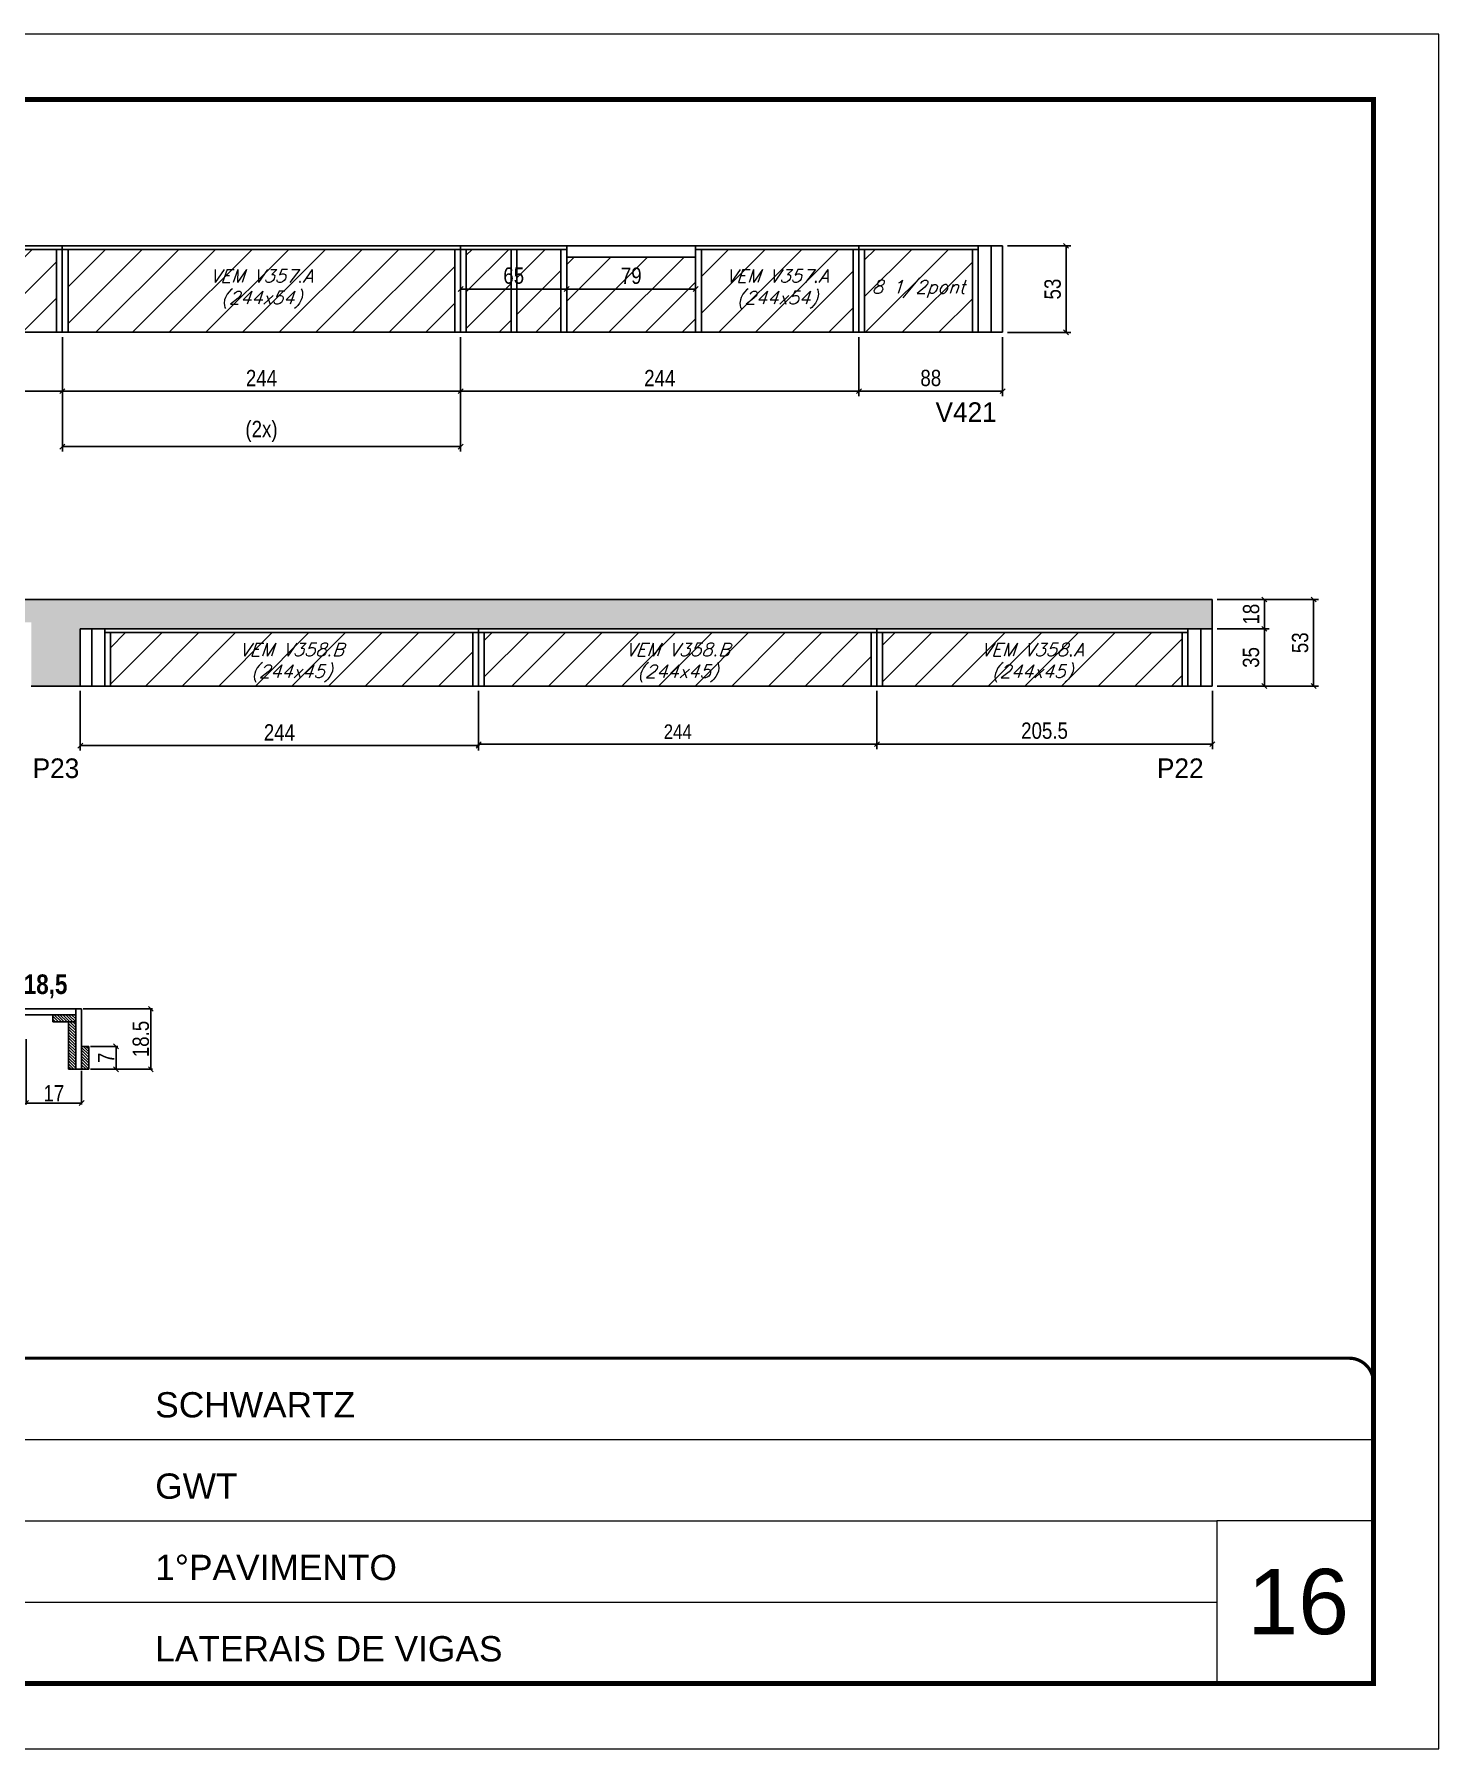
# Model space of a CAD drawing. Extents: x 13154 to 22413, y 1253 to 30260.
# Drawn here: x 18548 to 19408, y 25373 to 26423 of the extents above; entities that cross this region are included whole.
import ezdxf

# ---------------------------------------------------------------- set-up
doc = ezdxf.new("R2010")
doc.units = 0
doc.linetypes.add('CONTINUO', pattern=[0])
doc.linetypes.add('DASHED', pattern=[0.75, 0.5, -0.25])
for name, color, linetype in [('5', 5, 'Continuous'), ('COTA', 241, 'Continuous'), ('detalhes', 4, 'Continuous'), ('Painéis', 200, 'Continuous'), ('SARR_2.2x10', 60, 'Continuous'), ('SARR_2.2x7', 40, 'Continuous'), ('SARR_3.5x7', 81, 'Continuous'), ('texto', 7, 'Continuous')]:
    doc.layers.add(name, color=color, linetype=linetype)
for name, color, linetype, lineweight in [('CARIMBO', 255, 'Continuous', 9), ('Folhas', 255, 'Continuous', 9), ('Hachura', 251, 'Continuous', 9), ('SARRAFO DE PRESSAO', 251, 'DASHED', 9)]:
    doc.layers.add(name, color=color, linetype=linetype, lineweight=lineweight)
doc.styles.add('ARIAL', font='arial.ttf')
doc.styles.add('COTA TECNICA', font='techl___.ttf', dxfattribs={"height": 10})
doc.styles.add('COTA TECNICA 2X', font='techl___.ttf', dxfattribs={"height": 10})
doc.styles.add('COTA TECNICA-50', font='techl___.ttf', dxfattribs={"height": 9})
doc.styles.add('Romans', font='romans.shx')
doc.styles.add('ROMAS860', font='ROMAS860.SHX')
doc.styles.add('TECNICA', font='techb___.ttf', dxfattribs={"height": 10})
doc.dimstyles.new('COTA PAINEL-50', dxfattribs={"dimtxt": 9, "dimasz": 3, "dimexe": 3, "dimexo": 3, "dimgap": 3, "dimtad": 1, "dimdec": 1, "dimzin": 12, "dimdsep": 46, "dimtxsty": 'COTA TECNICA-50', "dimblk1": 'OBLIQUE', "dimblk2": 'OBLIQUE', "dimsah": 1, "dimcen": 0.9, "dimclrd": 4, "dimclre": 4, "dimclrt": 240, "dimadec": 1, "dimazin": 3, "dimtfac": 1, "dimtdec": 1, "dimtmove": 0, "dimatfit": 3, "dimfxl": 1, "dimtolj": 1, "dimtzin": 12, "dimarcsym": 0})
doc.dimstyles.new('PAINEL', dxfattribs={"dimtxt": 10, "dimasz": 3, "dimexe": 3, "dimexo": 3, "dimgap": 3, "dimtad": 1, "dimdec": 1, "dimzin": 12, "dimdsep": 46, "dimtxsty": 'COTA TECNICA', "dimblk1": 'OBLIQUE', "dimblk2": 'OBLIQUE', "dimsah": 1, "dimcen": 0.9, "dimclrd": 4, "dimclre": 4, "dimclrt": 240, "dimadec": 1, "dimazin": 3, "dimtfac": 1, "dimtdec": 1, "dimtmove": 0, "dimatfit": 3, "dimfxl": 1, "dimtolj": 1, "dimtzin": 12, "dimarcsym": 0})
doc.dimstyles.new('SECAO', dxfattribs={"dimscale": 0.333333, "dimtxt": 5, "dimasz": 9, "dimexe": 3, "dimexo": 3, "dimgap": 3, "dimtad": 1, "dimdec": 1, "dimlfac": 0.5, "dimzin": 12, "dimdsep": 46, "dimtxsty": 'COTA TECNICA 2X', "dimblk1": 'OBLIQUE', "dimblk2": 'OBLIQUE', "dimsah": 1, "dimcen": 0.9, "dimclrd": 4, "dimclre": 4, "dimclrt": 240, "dimadec": 1, "dimazin": 3, "dimtfac": 1, "dimtdec": 1, "dimtmove": 0, "dimatfit": 3, "dimfxl": 1, "dimtolj": 1, "dimtzin": 12, "dimarcsym": 0})

# ---------------------------------------------------------------- blocks, each defined once
blk = doc.blocks.new('9999999999')
at = {"color": 30, "linetype": 'CONTINUO'}
for p, q in [((98564.6, 34379.6), (99584, 34379.6)), ((98564.6, 34329.8), (99488, 34329.8)), ((99584, 34329.8), (99488, 34329.8)), ((99488, 34329.8), (99488, 34230.2)), ((98564.6, 34280), (99488, 34280))]:
    blk.add_line(p, q, dxfattribs=at)
at = {"color": 30, "linetype": 'CONTINUO', "const_width": 2}
blk.add_lwpolyline([(99584, 34230.2), (99584, 34414.4, 0.414214), (99569, 34429.4), (98229, 34429.4, 0.414214), (98214, 34414.4), (98214, 34245.2, 0.414214), (98229, 34230.2), (99584, 34230.2)], format="xyb", dxfattribs=at)
at = {"layer": 'Folhas'}
blk.add_lwpolyline([(98139, 34190.2), (99624, 34190.2), (99624, 35240.2), (98139, 35240.2)], close=True, dxfattribs=at)
at = {"layer": 'Folhas', "color": 30, "const_width": 3}
blk.add_lwpolyline([(98214, 34230.2), (99584, 34230.2), (99584, 35200.2), (98214, 35200.2)], close=True, dxfattribs=at)
at = {"color": 7, "linetype": 'Continuous', "ltscale": 5, "style": 'ARIAL'}
for s, height, p in [('SCHWARTZ', 15.48, (98837.7, 34393.1)), ('GWT', 15.48, (98837.7, 34343.3)), ('1°PAVIMENTO', 15.483, (98837.7, 34293.5)), ('LATERAIS DE VIGAS', 15.483, (98837.7, 34243.7))]:
    blk.add_text(s, height=height, dxfattribs=at).set_placement(p)
blk = doc.blocks.new('_Oblique')
at = {"color": 0, "linetype": 'ByBlock', "lineweight": -2}
blk.add_line((-0.5, -0.5), (0.5, 0.5), dxfattribs=at)
blk = doc.blocks.new('*D1441')
at = {"layer": 'COTA', "color": 4, "linetype": 'ByBlock', "lineweight": -2, "transparency": 16777216}
for p, q in [((18320.7, 26237.9), (18320.7, 26201.9)), ((18564.7, 26237.9), (18564.7, 26201.9)), ((18320.7, 26204.9), (18564.7, 26204.9))]:
    blk.add_line(p, q, dxfattribs=at)
at = {"layer": 'Defpoints', "color": 0, "linetype": 'ByBlock', "transparency": 16777216}
for p in [(18320.7, 26240.9), (18564.7, 26240.9), (18564.7, 26204.9)]:
    blk.add_point(p, dxfattribs=at)
at = {"layer": 'COTA', "color": 4, "linetype": 'ByBlock', "lineweight": -2, "transparency": 16777216, "xscale": 3, "yscale": 3, "zscale": 3, "rotation": 180}
blk.add_blockref('_Oblique', (18320.7, 26204.9), dxfattribs=at)
at = {"layer": 'COTA', "color": 4, "linetype": 'ByBlock', "lineweight": -2, "transparency": 16777216, "xscale": 3, "yscale": 3, "zscale": 3}
blk.add_blockref('_Oblique', (18564.7, 26204.9), dxfattribs=at)
at = {"layer": 'COTA', "color": 240, "linetype": 'ByBlock', "transparency": 16777216, "insert": (18442.7, 26212.4), "char_height": 9, "attachment_point": 5, "style": 'COTA TECNICA-50'}
blk.add_mtext('\\A1;244', dxfattribs=at)
blk = doc.blocks.new('*D1443')
at = {"layer": 'COTA', "color": 4, "linetype": 'ByBlock', "lineweight": -2, "transparency": 16777216}
for p, q in [((18564.7, 26237.9), (18564.7, 26201.9)), ((18808.7, 26237.9), (18808.7, 26201.9)), ((18564.7, 26204.9), (18808.7, 26204.9))]:
    blk.add_line(p, q, dxfattribs=at)
at = {"layer": 'Defpoints', "color": 0, "linetype": 'ByBlock', "transparency": 16777216}
for p in [(18564.7, 26240.9), (18808.7, 26240.9), (18808.7, 26204.9)]:
    blk.add_point(p, dxfattribs=at)
at = {"layer": 'COTA', "color": 4, "linetype": 'ByBlock', "lineweight": -2, "transparency": 16777216, "xscale": 3, "yscale": 3, "zscale": 3, "rotation": 180}
blk.add_blockref('_Oblique', (18564.7, 26204.9), dxfattribs=at)
at = {"layer": 'COTA', "color": 4, "linetype": 'ByBlock', "lineweight": -2, "transparency": 16777216, "xscale": 3, "yscale": 3, "zscale": 3}
blk.add_blockref('_Oblique', (18808.7, 26204.9), dxfattribs=at)
at = {"layer": 'COTA', "color": 240, "linetype": 'ByBlock', "transparency": 16777216, "insert": (18686.7, 26212.9), "char_height": 10, "attachment_point": 5, "style": 'COTA TECNICA'}
blk.add_mtext('\\A1;244', dxfattribs=at)
blk = doc.blocks.new('*D1448')
at = {"layer": 'COTA', "color": 4, "lineweight": -2, "transparency": 16777216}
for p, q in [((18808.7, 26237.9), (18808.7, 26201.9)), ((19052.7, 26237.9), (19052.7, 26201.9)), ((18808.7, 26204.9), (19052.7, 26204.9))]:
    blk.add_line(p, q, dxfattribs=at)
at = {"layer": 'Defpoints', "color": 0, "transparency": 16777216}
for p in [(18808.7, 26240.9), (19052.7, 26240.9), (19052.7, 26204.9)]:
    blk.add_point(p, dxfattribs=at)
at = {"layer": 'COTA', "color": 4, "lineweight": -2, "transparency": 16777216, "xscale": 3, "yscale": 3, "zscale": 3, "rotation": 180}
blk.add_blockref('_Oblique', (18808.7, 26204.9), dxfattribs=at)
at = {"layer": 'COTA', "color": 4, "lineweight": -2, "transparency": 16777216, "xscale": 3, "yscale": 3, "zscale": 3}
blk.add_blockref('_Oblique', (19052.7, 26204.9), dxfattribs=at)
at = {"layer": 'COTA', "color": 240, "transparency": 16777216, "insert": (18930.7, 26212.9), "char_height": 10, "attachment_point": 5, "style": 'COTA TECNICA'}
blk.add_mtext('\\A1;244', dxfattribs=at)
blk = doc.blocks.new('*D1451')
at = {"layer": 'COTA', "color": 4, "lineweight": -2, "transparency": 16777216}
for p, q in [((18564.7, 26237.9), (18564.7, 26167.9)), ((18808.7, 26237.9), (18808.7, 26167.9)), ((18564.7, 26170.9), (18808.7, 26170.9))]:
    blk.add_line(p, q, dxfattribs=at)
at = {"layer": 'Defpoints', "color": 0, "transparency": 16777216}
for p in [(18564.7, 26240.9), (18808.7, 26240.9), (18808.7, 26170.9)]:
    blk.add_point(p, dxfattribs=at)
at = {"layer": 'COTA', "color": 4, "lineweight": -2, "transparency": 16777216, "xscale": 3, "yscale": 3, "zscale": 3, "rotation": 180}
blk.add_blockref('_Oblique', (18564.7, 26170.9), dxfattribs=at)
at = {"layer": 'COTA', "color": 4, "lineweight": -2, "transparency": 16777216, "xscale": 3, "yscale": 3, "zscale": 3}
blk.add_blockref('_Oblique', (18808.7, 26170.9), dxfattribs=at)
at = {"layer": 'COTA', "color": 240, "transparency": 16777216, "insert": (18686.7, 26180.2), "char_height": 10, "attachment_point": 5, "style": 'COTA TECNICA'}
blk.add_mtext('\\A1;(2x)', dxfattribs=at)
blk = doc.blocks.new('*D1452')
at = {"layer": 'COTA', "color": 4, "lineweight": -2, "transparency": 16777216}
for p, q in [((19052.7, 26237.9), (19052.7, 26201.9)), ((19140.7, 26237.9), (19140.7, 26201.9)), ((19052.7, 26204.9), (19140.7, 26204.9))]:
    blk.add_line(p, q, dxfattribs=at)
at = {"layer": 'Defpoints', "color": 0, "transparency": 16777216}
for p in [(19052.7, 26240.9), (19140.7, 26240.9), (19140.7, 26204.9)]:
    blk.add_point(p, dxfattribs=at)
at = {"layer": 'COTA', "color": 4, "lineweight": -2, "transparency": 16777216, "xscale": 3, "yscale": 3, "zscale": 3, "rotation": 180}
blk.add_blockref('_Oblique', (19052.7, 26204.9), dxfattribs=at)
at = {"layer": 'COTA', "color": 4, "lineweight": -2, "transparency": 16777216, "xscale": 3, "yscale": 3, "zscale": 3}
blk.add_blockref('_Oblique', (19140.7, 26204.9), dxfattribs=at)
at = {"layer": 'COTA', "color": 240, "transparency": 16777216, "insert": (19096.7, 26212.9), "char_height": 10, "attachment_point": 5, "style": 'COTA TECNICA'}
blk.add_mtext('\\A1;88', dxfattribs=at)
blk = doc.blocks.new('*D1453')
at = {"layer": 'COTA', "color": 4, "lineweight": -2, "transparency": 16777216}
blk.add_line((18808.7, 26267.4), (18873.7, 26267.4), dxfattribs=at)
at = {"layer": 'Defpoints', "color": 0, "transparency": 16777216}
for p in [(18808.7, 26267.4), (18873.7, 26267.4), (18873.7, 26267.4)]:
    blk.add_point(p, dxfattribs=at)
at = {"layer": 'COTA', "color": 4, "lineweight": -2, "transparency": 16777216, "xscale": 3, "yscale": 3, "zscale": 3, "rotation": 180}
blk.add_blockref('_Oblique', (18808.7, 26267.4), dxfattribs=at)
at = {"layer": 'COTA', "color": 4, "lineweight": -2, "transparency": 16777216, "xscale": 3, "yscale": 3, "zscale": 3}
blk.add_blockref('_Oblique', (18873.7, 26267.4), dxfattribs=at)
at = {"layer": 'COTA', "color": 240, "transparency": 16777216, "insert": (18841.2, 26275.6), "char_height": 10, "attachment_point": 5, "style": 'COTA TECNICA'}
blk.add_mtext('\\A1;65', dxfattribs=at)
blk = doc.blocks.new('*D1454')
at = {"layer": 'COTA', "color": 4, "lineweight": -2, "transparency": 16777216}
blk.add_line((18873.7, 26267.4), (18952.7, 26267.4), dxfattribs=at)
at = {"layer": 'Defpoints', "color": 0, "transparency": 16777216}
for p in [(18873.7, 26267.4), (18952.7, 26267.4), (18952.7, 26267.4)]:
    blk.add_point(p, dxfattribs=at)
at = {"layer": 'COTA', "color": 4, "lineweight": -2, "transparency": 16777216, "xscale": 3, "yscale": 3, "zscale": 3, "rotation": 180}
blk.add_blockref('_Oblique', (18873.7, 26267.4), dxfattribs=at)
at = {"layer": 'COTA', "color": 4, "lineweight": -2, "transparency": 16777216, "xscale": 3, "yscale": 3, "zscale": 3}
blk.add_blockref('_Oblique', (18952.7, 26267.4), dxfattribs=at)
at = {"layer": 'COTA', "color": 240, "transparency": 16777216, "insert": (18913.2, 26275.5), "char_height": 10, "attachment_point": 5, "style": 'COTA TECNICA'}
blk.add_mtext('\\A1;79', dxfattribs=at)
blk = doc.blocks.new('*D1455')
at = {"layer": 'COTA', "color": 4, "lineweight": -2, "transparency": 16777216}
for p, q in [((19143.7, 26293.9), (19182.6, 26293.9)), ((19179.6, 26240.9), (19179.6, 26293.9)), ((19143.7, 26240.9), (19182.6, 26240.9))]:
    blk.add_line(p, q, dxfattribs=at)
at = {"layer": 'Defpoints', "color": 0, "transparency": 16777216}
for p in [(19140.7, 26293.9), (19179.6, 26293.9), (19140.7, 26240.9)]:
    blk.add_point(p, dxfattribs=at)
at = {"layer": 'COTA', "color": 4, "lineweight": -2, "transparency": 16777216, "xscale": 3, "yscale": 3, "zscale": 3}
for p, rotation in [((19179.6, 26293.9), 90), ((19179.6, 26240.9), 270)]:
    blk.add_blockref('_Oblique', p, dxfattribs=dict(at, rotation=rotation))
at = {"layer": 'COTA', "color": 240, "transparency": 16777216, "insert": (19171.4, 26267.4), "char_height": 10, "attachment_point": 5, "rotation": 90, "style": 'COTA TECNICA'}
blk.add_mtext('\\A1;53', dxfattribs=at)
blk = doc.blocks.new('*D1460')
at = {"layer": 'COTA', "color": 4, "linetype": 'ByBlock', "lineweight": -2, "transparency": 16777216}
for p, q in [((18819.7, 26021.3), (18819.7, 25985.7)), ((19063.7, 26021.3), (19063.7, 25985.7)), ((18819.7, 25988.7), (19063.7, 25988.7))]:
    blk.add_line(p, q, dxfattribs=at)
at = {"layer": 'Defpoints', "color": 0, "linetype": 'ByBlock', "transparency": 16777216}
for p in [(18819.7, 26024.3), (19063.7, 26024.3), (19063.7, 25988.7)]:
    blk.add_point(p, dxfattribs=at)
at = {"layer": 'COTA', "color": 4, "linetype": 'ByBlock', "lineweight": -2, "transparency": 16777216, "xscale": 3, "yscale": 3, "zscale": 3, "rotation": 180}
blk.add_blockref('_Oblique', (18819.7, 25988.7), dxfattribs=at)
at = {"layer": 'COTA', "color": 4, "linetype": 'ByBlock', "lineweight": -2, "transparency": 16777216, "xscale": 3, "yscale": 3, "zscale": 3}
blk.add_blockref('_Oblique', (19063.7, 25988.7), dxfattribs=at)
at = {"layer": 'COTA', "color": 240, "linetype": 'ByBlock', "transparency": 16777216, "insert": (18941.7, 25996.3), "char_height": 9, "attachment_point": 5, "style": 'COTA TECNICA-50'}
blk.add_mtext('\\A1;244', dxfattribs=at)
blk = doc.blocks.new('*D1462')
at = {"layer": 'COTA', "color": 4, "linetype": 'ByBlock', "lineweight": -2, "transparency": 16777216}
for p, q in [((18575.7, 26021.3), (18575.7, 25984.8)), ((18819.7, 26021.3), (18819.7, 25984.8)), ((18819.7, 25987.8), (18575.7, 25987.8))]:
    blk.add_line(p, q, dxfattribs=at)
at = {"layer": 'Defpoints', "color": 0, "linetype": 'ByBlock', "transparency": 16777216}
for p in [(18575.7, 26024.3), (18819.7, 26024.3), (18575.7, 25987.8)]:
    blk.add_point(p, dxfattribs=at)
at = {"layer": 'COTA', "color": 4, "linetype": 'ByBlock', "lineweight": -2, "transparency": 16777216, "xscale": 3, "yscale": 3, "zscale": 3, "rotation": 180}
blk.add_blockref('_Oblique', (18575.7, 25987.8), dxfattribs=at)
at = {"layer": 'COTA', "color": 4, "linetype": 'ByBlock', "lineweight": -2, "transparency": 16777216, "xscale": 3, "yscale": 3, "zscale": 3}
blk.add_blockref('_Oblique', (18819.7, 25987.8), dxfattribs=at)
at = {"layer": 'COTA', "color": 240, "linetype": 'ByBlock', "transparency": 16777216, "insert": (18697.7, 25995.9), "char_height": 10, "attachment_point": 5, "style": 'COTA TECNICA'}
blk.add_mtext('\\A1;244', dxfattribs=at)
blk = doc.blocks.new('*D1463')
at = {"layer": 'COTA', "color": 4, "linetype": 'ByBlock', "lineweight": -2, "transparency": 16777216}
for p, q in [((19063.7, 26021.3), (19063.7, 25985.7)), ((19269.2, 26021.3), (19269.2, 25985.7)), ((19063.7, 25988.7), (19269.2, 25988.7))]:
    blk.add_line(p, q, dxfattribs=at)
at = {"layer": 'Defpoints', "color": 0, "linetype": 'ByBlock', "transparency": 16777216}
for p in [(19063.7, 26024.3), (19269.2, 26024.3), (19269.2, 25988.7)]:
    blk.add_point(p, dxfattribs=at)
at = {"layer": 'COTA', "color": 4, "linetype": 'ByBlock', "lineweight": -2, "transparency": 16777216, "xscale": 3, "yscale": 3, "zscale": 3, "rotation": 180}
blk.add_blockref('_Oblique', (19063.7, 25988.7), dxfattribs=at)
at = {"layer": 'COTA', "color": 4, "linetype": 'ByBlock', "lineweight": -2, "transparency": 16777216, "xscale": 3, "yscale": 3, "zscale": 3}
blk.add_blockref('_Oblique', (19269.2, 25988.7), dxfattribs=at)
at = {"layer": 'COTA', "color": 240, "linetype": 'ByBlock', "transparency": 16777216, "insert": (19166.4, 25996.9), "char_height": 10, "attachment_point": 5, "style": 'COTA TECNICA'}
blk.add_mtext('\\A1;205.5', dxfattribs=at)
blk = doc.blocks.new('*D1461')
at = {"layer": 'COTA', "color": 4, "linetype": 'ByBlock', "lineweight": -2, "transparency": 16777216}
for p, q in [((19272.2, 26059.3), (19304.1, 26059.3)), ((19301.1, 26059.3), (19301.1, 26024.3)), ((19272.2, 26024.3), (19304.1, 26024.3))]:
    blk.add_line(p, q, dxfattribs=at)
at = {"layer": 'Defpoints', "color": 0, "linetype": 'ByBlock', "transparency": 16777216}
for p in [(19269.2, 26059.3), (19269.2, 26024.3), (19301.1, 26024.3)]:
    blk.add_point(p, dxfattribs=at)
at = {"layer": 'COTA', "color": 4, "linetype": 'ByBlock', "lineweight": -2, "transparency": 16777216, "xscale": 3, "yscale": 3, "zscale": 3}
for p, rotation in [((19301.1, 26059.3), 90), ((19301.1, 26024.3), 270)]:
    blk.add_blockref('_Oblique', p, dxfattribs=dict(at, rotation=rotation))
at = {"layer": 'COTA', "color": 240, "linetype": 'ByBlock', "transparency": 16777216, "insert": (19292.9, 26041.8), "char_height": 10, "attachment_point": 5, "rotation": 90, "style": 'COTA TECNICA'}
blk.add_mtext('\\A1;35', dxfattribs=at)
blk = doc.blocks.new('*D1464')
at = {"layer": 'COTA', "color": 4, "lineweight": -2, "transparency": 16777216}
for p, q in [((19272.2, 26077.3), (19334.2, 26077.3)), ((19331.2, 26024.3), (19331.2, 26077.3)), ((19272.2, 26024.3), (19334.2, 26024.3))]:
    blk.add_line(p, q, dxfattribs=at)
at = {"layer": 'Defpoints', "color": 0, "transparency": 16777216}
for p in [(19269.2, 26077.3), (19331.2, 26077.3), (19269.2, 26024.3)]:
    blk.add_point(p, dxfattribs=at)
at = {"layer": 'COTA', "color": 4, "lineweight": -2, "transparency": 16777216, "xscale": 3, "yscale": 3, "zscale": 3}
for p, rotation in [((19331.2, 26077.3), 90), ((19331.2, 26024.3), 270)]:
    blk.add_blockref('_Oblique', p, dxfattribs=dict(at, rotation=rotation))
at = {"layer": 'COTA', "color": 240, "transparency": 16777216, "insert": (19323, 26050.8), "char_height": 10, "attachment_point": 5, "rotation": 90, "style": 'COTA TECNICA'}
blk.add_mtext('\\A1;53', dxfattribs=at)
blk = doc.blocks.new('*D1466')
at = {"layer": 'COTA', "color": 4, "lineweight": -2, "transparency": 16777216}
for p, q in [((19272.2, 26077.3), (19304.1, 26077.3)), ((19301.1, 26059.3), (19301.1, 26077.3)), ((19272.2, 26059.3), (19304.1, 26059.3))]:
    blk.add_line(p, q, dxfattribs=at)
at = {"layer": 'Defpoints', "color": 0, "transparency": 16777216}
for p in [(19269.2, 26077.3), (19301.1, 26077.3), (19269.2, 26059.3)]:
    blk.add_point(p, dxfattribs=at)
at = {"layer": 'COTA', "color": 4, "lineweight": -2, "transparency": 16777216, "xscale": 3, "yscale": 3, "zscale": 3}
for p, rotation in [((19301.1, 26077.3), 90), ((19301.1, 26059.3), 270)]:
    blk.add_blockref('_Oblique', p, dxfattribs=dict(at, rotation=rotation))
at = {"layer": 'COTA', "color": 240, "transparency": 16777216, "insert": (19293, 26068.3), "char_height": 10, "attachment_point": 5, "rotation": 90, "style": 'COTA TECNICA'}
blk.add_mtext('\\A1;18', dxfattribs=at)
blk = doc.blocks.new('*D1474')
at = {"layer": 'COTA', "color": 4, "lineweight": -2, "transparency": 16777216}
for p, q in [((18577.5, 25826.6), (18619.9, 25826.6)), ((18618.9, 25789.6), (18618.9, 25826.6)), ((18581.9, 25789.6), (18619.9, 25789.6))]:
    blk.add_line(p, q, dxfattribs=at)
at = {"layer": 'Defpoints', "color": 0, "transparency": 16777216}
for p in [(18576.5, 25826.6), (18618.9, 25826.6), (18580.9, 25789.6)]:
    blk.add_point(p, dxfattribs=at)
at = {"layer": 'COTA', "color": 4, "lineweight": -2, "transparency": 16777216, "xscale": 3, "yscale": 3, "zscale": 3}
for p, rotation in [((18618.9, 25826.6), 90), ((18618.9, 25789.6), 270)]:
    blk.add_blockref('_Oblique', p, dxfattribs=dict(at, rotation=rotation))
at = {"layer": 'COTA', "color": 240, "transparency": 16777216, "insert": (18612.8, 25808.1), "char_height": 10, "attachment_point": 5, "rotation": 90, "style": 'COTA TECNICA 2X'}
blk.add_mtext('\\A1;18.5', dxfattribs=at)
blk = doc.blocks.new('*D1475')
at = {"layer": 'COTA', "color": 4, "lineweight": -2, "transparency": 16777216}
for p, q in [((18581.9, 25803.6), (18598.6, 25803.6)), ((18597.6, 25803.6), (18597.6, 25789.6)), ((18581.9, 25789.6), (18598.6, 25789.6))]:
    blk.add_line(p, q, dxfattribs=at)
at = {"layer": 'Defpoints', "color": 0, "transparency": 16777216}
for p in [(18580.9, 25803.6), (18580.9, 25789.6), (18597.6, 25789.6)]:
    blk.add_point(p, dxfattribs=at)
at = {"layer": 'COTA', "color": 4, "lineweight": -2, "transparency": 16777216, "xscale": 3, "yscale": 3, "zscale": 3}
for p, rotation in [((18597.6, 25803.6), 90), ((18597.6, 25789.6), 270)]:
    blk.add_blockref('_Oblique', p, dxfattribs=dict(at, rotation=rotation))
at = {"layer": 'COTA', "color": 240, "transparency": 16777216, "insert": (18591.5, 25796.6), "char_height": 10, "attachment_point": 5, "rotation": 90, "style": 'COTA TECNICA 2X'}
blk.add_mtext('\\A1;7', dxfattribs=at)
blk = doc.blocks.new('*D1476')
at = {"layer": 'COTA', "color": 4, "lineweight": -2, "transparency": 16777216}
for p, q in [((18542.5, 25808), (18542.5, 25767.9)), ((18576.5, 25788.6), (18576.5, 25767.9)), ((18542.5, 25768.9), (18576.5, 25768.9))]:
    blk.add_line(p, q, dxfattribs=at)
at = {"layer": 'Defpoints', "color": 0, "transparency": 16777216}
for p in [(18542.5, 25809), (18576.5, 25789.6), (18576.5, 25768.9)]:
    blk.add_point(p, dxfattribs=at)
at = {"layer": 'COTA', "color": 4, "lineweight": -2, "transparency": 16777216, "xscale": 3, "yscale": 3, "zscale": 3, "rotation": 180}
blk.add_blockref('_Oblique', (18542.5, 25768.9), dxfattribs=at)
at = {"layer": 'COTA', "color": 4, "lineweight": -2, "transparency": 16777216, "xscale": 3, "yscale": 3, "zscale": 3}
blk.add_blockref('_Oblique', (18576.5, 25768.9), dxfattribs=at)
at = {"layer": 'COTA', "color": 240, "transparency": 16777216, "insert": (18559.5, 25774.9), "char_height": 10, "attachment_point": 5, "style": 'COTA TECNICA 2X'}
blk.add_mtext('\\A1;17', dxfattribs=at)

msp = doc.modelspace()

# ---------------------------------------------------------------- hatches: boundary and pattern name
at = {"layer": 'COTA'}
h = msp.add_hatch(dxfattribs=at)
h.set_pattern_fill('AR-CONC', color=256, scale=0.03)
h.set_pattern_definition([(50, (-16.3354, 0), (5.4655401, -0.47817257), [0.5715, -6.2865]), (355, (-16.3354, 0), (-1.0573026, 5.7317054), [0.4572, -5.0292175]), (100.451445, (-15.88, -0.04), (4.4082374, 5.2535326), [0.4857003, -5.3427073]), (46.1842, (-16.3354, 1.524), (8.1323712, -1.2612698), [0.85725, -9.42975]), (96.635558, (-15.658, 1.419), (7.122124, 7.4227837), [0.7285507, -8.0140682]), (351.18415, (-16.335, 1.524), (7.122124, 7.4227837), [0.685799, -7.543792]), (21, (-15.5734, 1.143), (4.54843174, -3.06795595), [0.5715, -6.2865]), (326, (-15.5734, 1.143), (1.85406085, 5.525639), [0.4572, -5.0292]), (71.451445, (-15.1943, 0.8873), (6.4024926, 2.4576831), [0.4857003, -5.3426981]), (37.5, (-16.3354, 0), (0.0926581, 2.53665117), [0, -4.96824, 0, -5.1054, 0, -5.04825]), (7.5, (-16.3354, 0), (2.00458988, 3.00541724), [0, -2.91084, 0, -4.85394, 0, -1.92405]), (327.5, (-18.0346, 0), (4.06771786, -0.17186232), [0, -1.905, 0, -5.9436, 0, -7.8867]), (317.5, (-18.7966, 0), (4.44387544, 0.76279473), [0, -2.4765, 0, -3.94716, 0, -5.6007])])
h.paths.add_polyline_path([(18545.67, 26024.29), (18575.67, 26024.29), (18575.67, 26059.29), (19269.17, 26059.29), (19269.17, 26077.29), (18187.17, 26077.29), (18187.17, 26063.29), (18545.67, 26063.29)])
at = {"layer": 'Hachura', "linetype": 'ByBlock'}
h = msp.add_hatch(dxfattribs=at)
h.set_pattern_fill('ANSI31', color=256, scale=5)
h.paths.add_polyline_path([(18138.67, 26240.94), (18138.67, 26273.74), (18095.17, 26273.74), (18095.17, 26240.94)])
h.paths.add_polyline_path([(18347.63, 26291.74), (18324.17, 26291.74), (18324.17, 26240.94), (18347.63, 26240.94)])
h.paths.add_polyline_path([(18374.17, 26291.74), (18351.13, 26291.74), (18351.13, 26240.94), (18374.17, 26240.94)])
h.paths.add_polyline_path([(18456.67, 26240.94), (18456.67, 26286.94), (18377.67, 26286.94), (18377.67, 26240.94)])
h.paths.add_polyline_path([(18561.17, 26240.94), (18561.17, 26291.74), (18460.17, 26291.74), (18460.17, 26240.94)])
h.paths.add_polyline_path([(18805.17, 26240.94), (18805.17, 26291.74), (18568.17, 26291.74), (18568.17, 26240.94)])
h.paths.add_polyline_path([(18839.63, 26291.74), (18812.17, 26291.74), (18812.17, 26240.94), (18839.63, 26240.94)])
h.paths.add_polyline_path([(18843.13, 26240.94), (18870.17, 26240.94), (18870.17, 26291.74), (18843.13, 26291.74)])
h.paths.add_polyline_path([(18952.67, 26240.94), (18952.67, 26286.94), (18873.67, 26286.94), (18873.67, 26240.94)])
h.paths.add_polyline_path([(18956.17, 26291.74), (18956.17, 26240.94), (19049.17, 26240.94), (19049.17, 26291.74)])
h.paths.add_polyline_path([(19056.17, 26240.94), (19122.17, 26240.94), (19122.17, 26291.74), (19056.17, 26291.74)])
h = msp.add_hatch(dxfattribs=at)
h.set_pattern_fill('ANSI31', color=256, scale=5)
h.paths.add_polyline_path([(18816.17, 26057.09), (18594.17, 26057.09), (18594.17, 26024.29), (18816.17, 26024.29)])
h.paths.add_polyline_path([(18823.17, 26057.09), (18823.17, 26024.29), (19060.17, 26024.29), (19060.17, 26057.09)])
h.paths.add_polyline_path([(19250.67, 26024.29), (19250.67, 26057.09), (19067.17, 26057.09), (19067.17, 26024.29)])
at = {"layer": 'SARR_2.2x10'}
h = msp.add_hatch(dxfattribs=at)
h.set_pattern_fill('ANSI31', color=256, scale=10, angle=90)
h.set_pattern_definition([(135, (-113977.8681, -4274.0547), (-0.883883476, -0.883883476), [])])
h.paths.add_polyline_path([(18558.86, 25822.96), (18558.86, 25818.56), (18572.86, 25818.56), (18572.86, 25822.96)])
h = msp.add_hatch(dxfattribs=at)
h.set_pattern_fill('ANSI31', color=256, scale=10, angle=90)
h.set_pattern_definition([(135, (-113977.8681, -4290.0547), (-0.883883476, -0.883883476), [])])
h.paths.add_polyline_path([(18568.46, 25789.56), (18572.86, 25789.56), (18572.86, 25818.56), (18568.46, 25818.56)])
h = msp.add_hatch(dxfattribs=at)
h.set_pattern_fill('ANSI31', color=256, scale=10, angle=90)
h.set_pattern_definition([(135, (-113977.8681, -4279.0547), (-0.883883476, -0.883883476), [])])
h.paths.add_polyline_path([(18580.86, 25803.56), (18576.46, 25803.56), (18576.46, 25789.56), (18580.86, 25789.56)])

# ---------------------------------------------------------------- linework, layer by layer
at = {"layer": 'COTA'}
for p, q in [((19269.17, 26077.29), (18187.17, 26077.29)), ((19269.17, 26077.29), (19269.17, 26059.29)), ((18545.67, 26024.29), (18575.67, 26024.29))]:
    msp.add_line(p, q, dxfattribs=at)
at = {"layer": 'Painéis', "linetype": 'Continuous'}
for p, q in [((18138.67, 26293.94), (19140.67, 26293.94)), ((18564.67, 26240.94), (18564.67, 26293.94)), ((18808.67, 26240.94), (18808.67, 26293.94)), ((19052.67, 26240.94), (19052.67, 26293.94)), ((19140.67, 26240.94), (19140.67, 26293.94)), ((19140.67, 26240.94), (18076.67, 26240.94)), ((18575.67, 26024.29), (18575.67, 26059.29)), ((18575.67, 26059.29), (19269.17, 26059.29)), ((18819.67, 26024.29), (18819.67, 26059.29)), ((19063.67, 26024.29), (19063.67, 26059.29)), ((19269.17, 26024.29), (19269.17, 26059.29)), ((19269.17, 26024.29), (18575.67, 26024.29)), ((18507.9, 25826.56), (18576.46, 25826.56)), ((18507.9, 25822.96), (18572.86, 25822.96)), ((18572.86, 25789.56), (18572.86, 25826.56)), ((18576.46, 25826.56), (18576.46, 25789.56)), ((18576.46, 25789.56), (18572.86, 25789.56))]:
    msp.add_line(p, q, dxfattribs=at)
at = {"layer": 'SARR_2.2x10'}
for p, q in [((18558.86, 25818.56), (18558.86, 25822.96)), ((18558.86, 25818.56), (18572.86, 25818.56)), ((18568.46, 25789.56), (18568.46, 25818.56)), ((18580.86, 25803.56), (18576.46, 25803.56)), ((18580.86, 25789.56), (18580.86, 25803.56)), ((18572.86, 25789.56), (18568.46, 25789.56)), ((18576.46, 25789.56), (18580.86, 25789.56))]:
    msp.add_line(p, q, dxfattribs=at)
at = {"layer": 'SARR_2.2x7', "linetype": 'Continuous'}
for p, q in [((19133.67, 26293.94), (19133.67, 26240.94)), ((18456.67, 26291.74), (18564.67, 26291.74)), ((18564.67, 26291.74), (18808.67, 26291.74)), ((18808.67, 26291.74), (18873.67, 26291.74)), ((18873.67, 26286.94), (18952.67, 26286.94)), ((18952.67, 26291.74), (19052.67, 26291.74)), ((19052.67, 26291.74), (19125.67, 26291.74)), ((18582.67, 26059.29), (18582.67, 26024.29)), ((18590.67, 26057.09), (18819.67, 26057.09)), ((18819.67, 26057.09), (19063.67, 26057.09)), ((19063.67, 26057.09), (19254.17, 26057.09)), ((19262.17, 26059.29), (19262.17, 26024.29))]:
    msp.add_line(p, q, dxfattribs=at)
at = {"layer": 'SARR_3.5x7'}
for p, q in [((18873.67, 26240.94), (18873.67, 26293.94)), ((18952.67, 26240.94), (18952.67, 26293.94)), ((19125.67, 26293.94), (19125.67, 26240.94)), ((18561.17, 26291.74), (18561.17, 26240.94)), ((18568.17, 26291.74), (18568.17, 26240.94)), ((18805.17, 26291.74), (18805.17, 26240.94)), ((18812.17, 26291.74), (18812.17, 26240.94)), ((18839.63, 26291.74), (18839.63, 26240.94)), ((18843.13, 26240.94), (18843.13, 26291.74)), ((18870.17, 26291.74), (18870.17, 26240.94)), ((18956.17, 26291.74), (18956.17, 26240.94)), ((19049.17, 26291.74), (19049.17, 26240.94)), ((19056.17, 26291.74), (19056.17, 26240.94)), ((19122.17, 26291.74), (19122.17, 26240.94)), ((18590.67, 26059.29), (18590.67, 26024.29)), ((18594.17, 26057.09), (18594.17, 26024.29)), ((18816.17, 26057.09), (18816.17, 26024.29)), ((18823.17, 26057.09), (18823.17, 26024.29)), ((19060.17, 26057.09), (19060.17, 26024.29)), ((19067.17, 26057.09), (19067.17, 26024.29)), ((19250.67, 26057.09), (19250.67, 26024.29)), ((19254.17, 26059.29), (19254.17, 26024.29))]:
    msp.add_line(p, q, dxfattribs=at)

# ---------------------------------------------------------------- block references
at = {"layer": 'SARRAFO DE PRESSAO', "color": 6, "linetype": 'ByBlock'}
msp.add_blockref('9999999999', (-80216.1, -8816.76), dxfattribs=at)

# ---------------------------------------------------------------- texts
at = {"layer": '5', "linetype": 'Continuous', "style": 'ROMAS860'}
for s, p in [('V421', (19099.63, 26186.06)), ('P23', (18546.52, 25967.95)), ('P22', (19235.29, 25967.95))]:
    msp.add_text(s, height=12, rotation=0.00004, dxfattribs=at).set_placement(p)
at = {"layer": 'CARIMBO', "style": 'ARIAL'}
msp.add_text('16', height=40, dxfattribs=at).set_placement((19290.74, 25443.59))
at = {"layer": 'detalhes', "insert": (18529.6, 25847.66), "char_height": 12, "attachment_point": 1, "style": 'TECNICA'}
msp.add_mtext_dynamic_manual_height_columns('M18,5', width=87.1848, gutter_width=1, heights=[0], dxfattribs=at)
at = {"layer": 'texto', "color": 2, "char_height": 8, "attachment_point": 5, "style": 'Romans'}
for s, insert in [('{\\Q19;\\C256;VEM V357.A^J(244x54)}', (18686.67, 26267.44)), ('{\\Q19;\\C256;VEM V357.A^J(244x54)}', (19002.67, 26267.44)), ('{\\Q19;\\C256;8 1/2pont}', (19089.17, 26267.44)), ('{\\Q19;\\C256;VEM V358.B^J(244x45)}', (18705.17, 26038.61)), ('{\\Q19;\\C256;VEM V358.B^J(244x45)}', (18941.67, 26038.61)), ('{\\Q19;\\C256;VEM V358.A^J(244x45)}', (19158.92, 26038.61))]:
    msp.add_mtext(s, dxfattribs=dict(at, insert=insert))

# ---------------------------------------------------------------- dimensions: what is measured, and where the dimension line sits
at = {"layer": 'COTA'}
for base, p1, p2, dimstyle, picture, middle in [((19179.59, 26293.94), (19140.67, 26240.94), (19140.67, 26293.94), 'PAINEL', '*D1455', (19171.37, 26267.44)), ((19331.18, 26077.29), (19269.17, 26024.29), (19269.17, 26077.29), 'PAINEL', '*D1464', (19322.96, 26050.79)), ((19301.08, 26077.29), (19269.17, 26059.29), (19269.17, 26077.29), 'PAINEL', '*D1466', (19292.99, 26068.29)), ((18618.91, 25826.56), (18580.86, 25789.56), (18576.46, 25826.56), 'SECAO', '*D1474', (18612.78, 25808.06)), ((18597.56, 25789.56), (18580.86, 25803.56), (18580.86, 25789.56), 'SECAO', '*D1475', (18591.48, 25796.56))]:
    dim = msp.add_linear_dim(base=base, p1=p1, p2=p2, angle=90, dimstyle=dimstyle, dxfattribs=at)
    dim.commit()
    dim.dimension.update_dxf_attribs({"geometry": picture, "text_midpoint": middle})
for base, p1, p2, dimstyle, picture, middle in [((18873.67, 26267.44), (18808.67, 26267.44), (18873.67, 26267.44), 'PAINEL', '*D1453', (18841.17, 26275.55)), ((19052.67, 26204.85), (18808.67, 26240.94), (19052.67, 26240.94), 'PAINEL', '*D1448', (18930.67, 26212.93)), ((19140.67, 26204.85), (19052.67, 26240.94), (19140.67, 26240.94), 'PAINEL', '*D1452', (19096.67, 26212.95)), ((18576.46, 25768.88), (18542.46, 25808.96), (18576.46, 25789.56), 'SECAO', '*D1476', (18559.46, 25774.95))]:
    dim = msp.add_linear_dim(base=base, p1=p1, p2=p2, dimstyle=dimstyle, dxfattribs=at)
    dim.commit()
    dim.dimension.update_dxf_attribs({"geometry": picture, "text_midpoint": middle})
dim = msp.add_linear_dim(base=(18952.67, 26267.44), p1=(18873.67, 26267.44), p2=(18952.67, 26267.44), dimstyle='PAINEL', override={"dimtmove": 1}, dxfattribs=at)
dim.commit()
dim.dimension.update_dxf_attribs({"geometry": '*D1454', "text_midpoint": (18913.17, 26275.54)})
at = {"layer": 'COTA', "linetype": 'ByBlock'}
for base, p1, p2, picture, middle in [((18564.67, 26204.85), (18320.67, 26240.94), (18564.67, 26240.94), '*D1441', (18442.67, 26212.42)), ((19063.67, 25988.75), (18819.67, 26024.29), (19063.67, 26024.29), '*D1460', (18941.67, 25996.31))]:
    dim = msp.add_linear_dim(base=base, p1=p1, p2=p2, angle=180, dimstyle='COTA PAINEL-50', override={"dimarcsym": 1}, dxfattribs=at)
    dim.commit()
    dim.dimension.update_dxf_attribs({"geometry": picture, "text_midpoint": middle})
for base, p1, p2, picture, middle in [((18808.67, 26204.85), (18564.67, 26240.94), (18808.67, 26240.94), '*D1443', (18686.67, 26212.93)), ((19269.17, 25988.75), (19063.67, 26024.29), (19269.17, 26024.29), '*D1463', (19166.42, 25996.86))]:
    dim = msp.add_linear_dim(base=base, p1=p1, p2=p2, dimstyle='PAINEL', dxfattribs=at)
    dim.commit()
    dim.dimension.update_dxf_attribs({"geometry": picture, "text_midpoint": middle})
at = {"layer": 'COTA'}
dim = msp.add_linear_dim(base=(18808.67, 26170.93), p1=(18564.67, 26240.94), p2=(18808.67, 26240.94), text='(2x)', dimstyle='PAINEL', dxfattribs=at)
dim.commit()
dim.dimension.update_dxf_attribs({"geometry": '*D1451', "text_midpoint": (18686.67, 26180.15)})
at = {"layer": 'COTA', "linetype": 'ByBlock'}
for base, p1, p2, angle, picture, middle in [((19301.08, 26024.29), (19269.17, 26059.29), (19269.17, 26024.29), 90, '*D1461', (19292.86, 26041.79)), ((18575.67, 25987.85), (18819.67, 26024.29), (18575.67, 26024.29), 180, '*D1462', (18697.67, 25995.92))]:
    dim = msp.add_linear_dim(base=base, p1=p1, p2=p2, angle=angle, dimstyle='PAINEL', dxfattribs=at)
    dim.commit()
    dim.dimension.update_dxf_attribs({"geometry": picture, "text_midpoint": middle})

doc.saveas('drawing.dxf')
